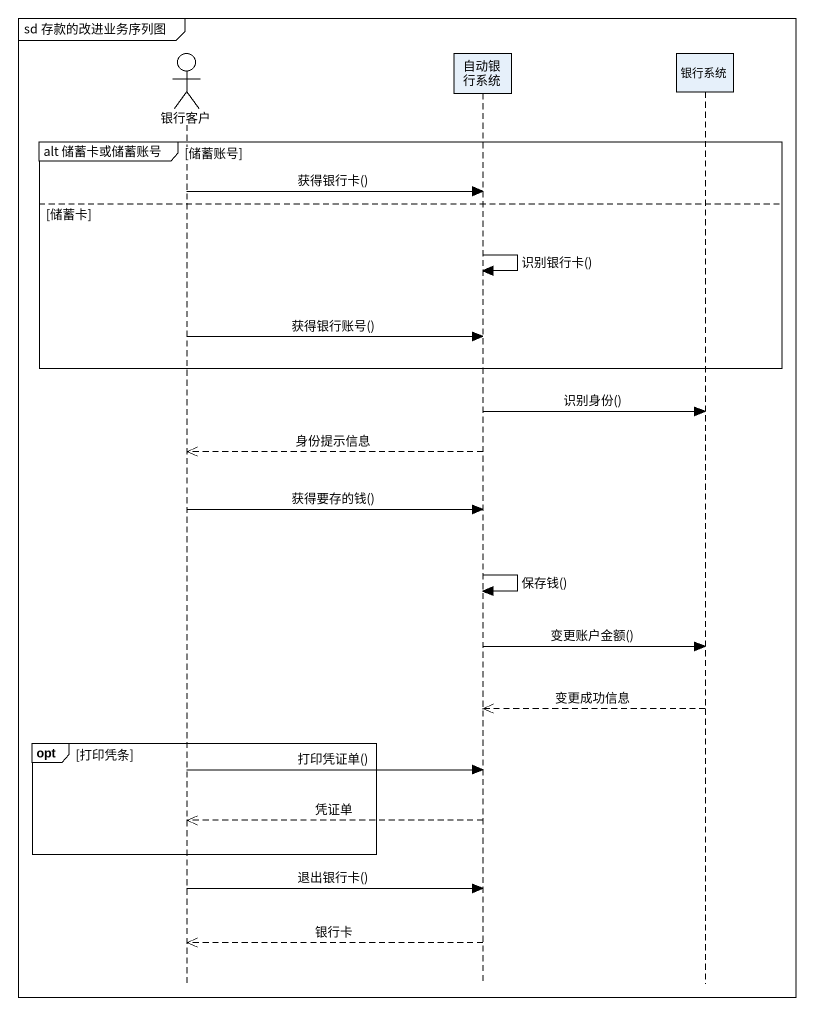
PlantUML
@startuml
mainframe sd 存款的改进业务序列图
hide footbox
actor 银行客户
participant 自动银行系统
participant 银行系统

group alt 储蓄卡或储蓄账号 [储蓄账号]
  银行客户 -> 自动银行系统 : 获得银行卡()
else 储蓄卡
  自动银行系统 -> 自动银行系统 : 识别银行卡()
  银行客户 -> 自动银行系统 : 获得银行账号()
end
自动银行系统 -> 银行系统 : 识别身份()
自动银行系统 -->> 银行客户 : 身份提示信息
银行客户 -> 自动银行系统 : 获得要存的钱()
自动银行系统 -> 自动银行系统 : 保存钱()
自动银行系统 -> 银行系统 : 变更账户金额()
银行系统 -->> 自动银行系统 : 变更成功信息
opt 打印凭条
  银行客户 -> 自动银行系统 : 打印凭证单()
  自动银行系统 -->> 银行客户 : 凭证单
end
银行客户 -> 自动银行系统 : 退出银行卡()
自动银行系统 -->> 银行客户 : 银行卡
@enduml
